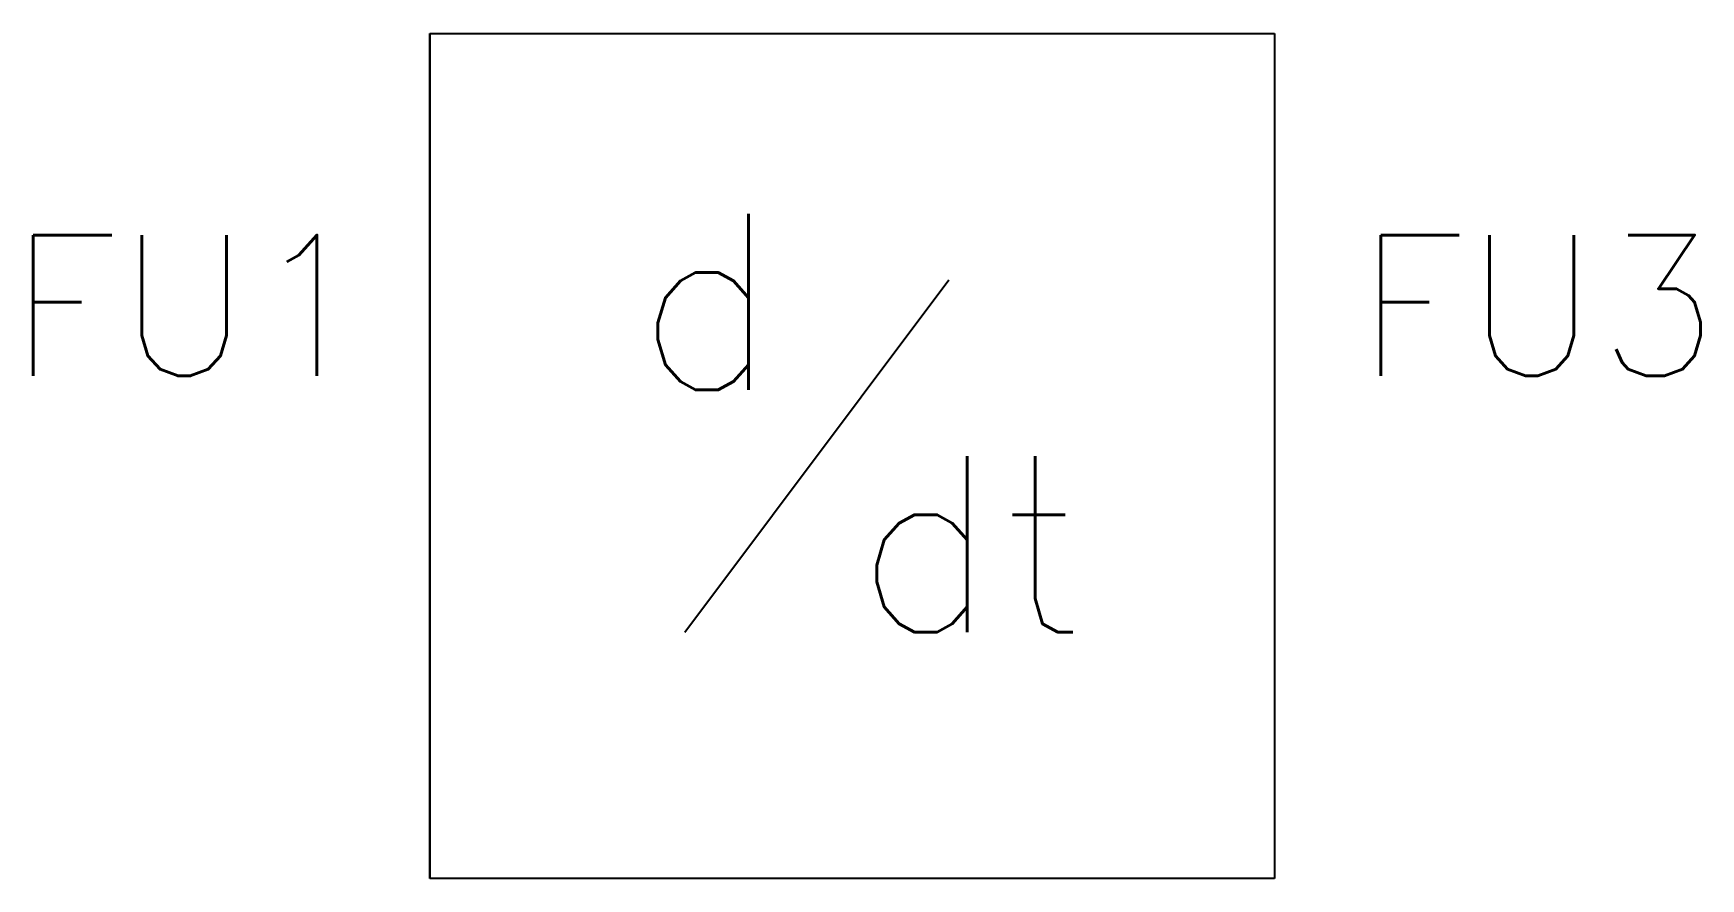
# Model space of a CAD drawing. Extents: x 144.4 to 168.1, y 220 to 232.
import ezdxf
from ezdxf.enums import TextEntityAlignment as Align

# ---------------------------------------------------------------- set-up
doc = ezdxf.new("R2010")
doc.units = 0
doc.header["$LTSCALE"] = 5
doc.layers.get('0').update_dxf_attribs({"linetype": 'CONTINUOUS'})
doc.styles.get("Standard").update_dxf_attribs({"font": 'simplex'})

msp = doc.modelspace()

# ---------------------------------------------------------------- linework, layer by layer
at = {"color": 0}
for p, q in [((150, 220), (150, 232)), ((150, 232), (150, 220)), ((150, 232), (162, 232)), ((162, 232), (162, 220)), ((153.625, 223.5), (157.375, 228.5)), ((162, 220), (150, 220))]:
    msp.add_line(p, q, dxfattribs=at)

# ---------------------------------------------------------------- texts
for s, p in [('d', (153.938, 228.188)), ('dt', (157.688, 224.75))]:
    msp.add_text(s, height=2.5, dxfattribs=at).set_placement(p, align=Align.MIDDLE)
msp.add_attdef('FU1', text='', height=2, dxfattribs=at).set_placement((149.168, 227.137), align=Align.RIGHT)
msp.add_attdef('FU3', (163.168, 227.137), '', height=2, dxfattribs=at)

doc.saveas('drawing.dxf')
